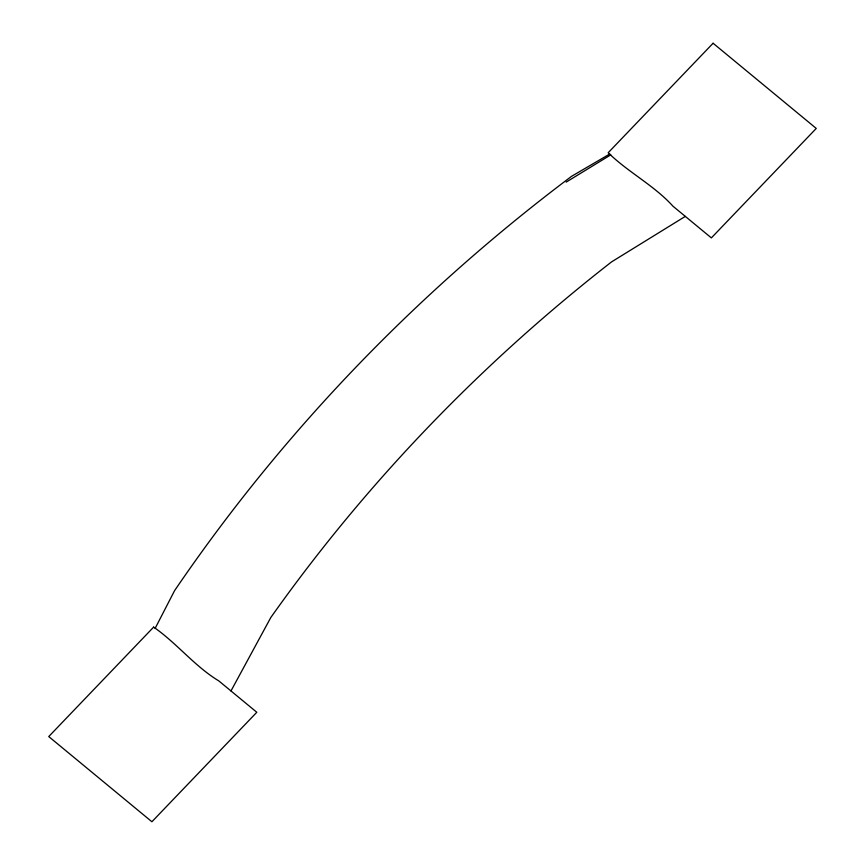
<?xml version="1.0" encoding="UTF-8"?>
<svg xmlns="http://www.w3.org/2000/svg" width="865" height="865" viewBox="0 0 865 865"><rect width="100%" height="100%" fill="white"/><g stroke="black" fill="none" stroke-linecap="round" stroke-linejoin="round"><path stroke-width="1.3" d="M155.149 628.347L174.589 590.633A1990.657 1812.856 15.5 0 1 571.624 176.287L609.749 154.002M230.977 690.951L270.821 617.491A1916.451 1745.278 15.5 0 1 611.577 261.879L685.307 216.391M566.164 182.126L610.787 154.857M153.635 627.103L48.743 736.569L151.905 821.75L256.808 712.273L218.78 680.885C194.517 666.201 176.849 643.192 153.635 627.103M713.095 43.25L608.192 152.727C628.26 172.384 654.059 185.315 672.97 206.205L711.365 237.897L816.257 128.431L713.095 43.25"/></g></svg>
